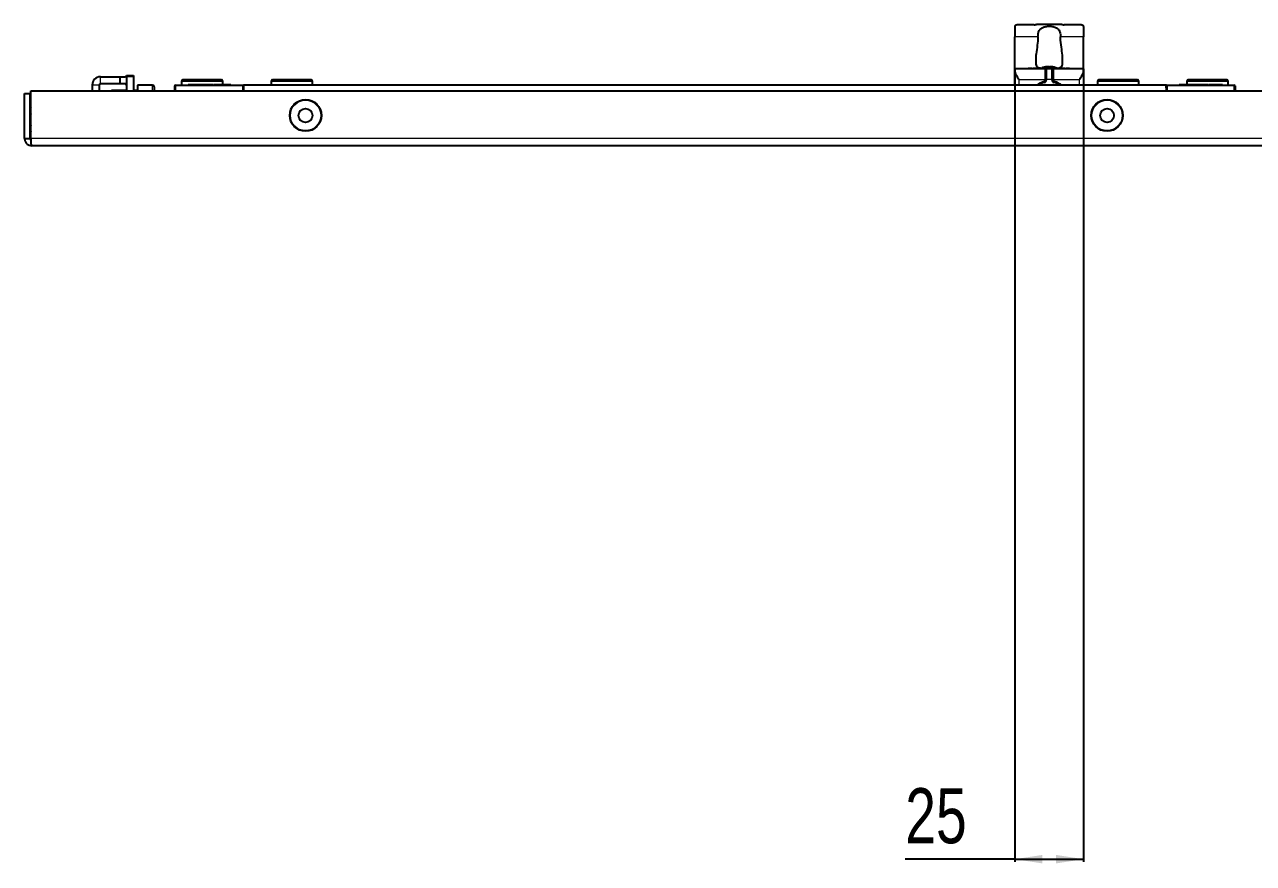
# Model space of a CAD drawing. Header units: millimetres. Extents: x -1114 to 2940, y -1920 to 1219.
# Drawn here: x 1573.3 to 2019.4, y -1920 to -1615.5 of the extents above; entities that cross this region are included whole.
import ezdxf

# ---------------------------------------------------------------- set-up
doc = ezdxf.new("R2010")
doc.units = ezdxf.units.MM
doc.layers.add('FORMAT', color=7, linetype='Continuous')
doc.styles.add('SLDTEXTSTYLE0', font='TXT', dxfattribs={"width": 0.75})
doc.dimstyles.new('SLDDIMSTYLE0', dxfattribs={"dimtxt": 20, "dimasz": 10, "dimexe": 0, "dimexo": 0.0625, "dimgap": 5, "dimtad": 2, "dimdec": 1, "dimrnd": 1e-09, "dimzin": 12, "dimdsep": 46, "dimtxsty": 'SLDTEXTSTYLE0', "dimsah": 1, "dimcen": 0.09, "dimadec": 0, "dimazin": 3, "dimtfac": 1, "dimtofl": 0, "dimtmove": 0, "dimatfit": 3, "dimfxl": 0, "dimfrac": 2, "dimtolj": 1, "dimtzin": 12, "dimarcsym": 0})

# ---------------------------------------------------------------- blocks, each defined once
blk = doc.blocks.new('_D_12')
at = {"layer": 'FORMAT'}
for p, q in [((1932.78, -1631.46), (1932.78, -1919.45)), ((1957.78, -1631.46), (1957.78, -1919.45)), ((1932.78, -1918.45), (1893.01, -1918.45)), ((1932.78, -1918.45), (1957.78, -1918.45))]:
    blk.add_line(p, q, dxfattribs=at)
for points in [[(1932.78, -1918.45), (1942.78, -1919.99), (1942.78, -1916.91)], [(1957.78, -1918.45), (1947.78, -1916.91), (1947.78, -1919.99)]]:
    blk.add_solid(points, dxfattribs=at)
at = {"layer": 'FORMAT', "insert": (1893.01, -1892.67), "char_height": 20, "attachment_point": 1, "style": 'SLDTEXTSTYLE0'}
blk.add_mtext('25', dxfattribs=at)

msp = doc.modelspace()

# ---------------------------------------------------------------- linework, layer by layer
at = {"color": 7, "linetype": 'Continuous', "lineweight": 25}
for p, q in [((1932.78, -1616.12), (1932.78, -1619.95)), ((1939.8, -1615.56), (1934.28, -1615.56)), ((1940.69, -1615.51), (1940.16, -1615.51)), ((1949.88, -1615.45), (1940.69, -1615.45)), ((1950.39, -1615.51), (1949.88, -1615.5)), ((1956.28, -1615.56), (1950.76, -1615.56)), ((1957.78, -1616.12), (1957.78, -1619.95)), ((1932.78, -1631.45), (1932.78, -1619.95)), ((1957.78, -1631.45), (1957.78, -1619.95)), ((1940.43, -1627.24), (1940.43, -1629.83)), ((1950.13, -1629.83), (1950.13, -1627.24)), ((1932.78, -1632.33), (1932.78, -1631.45)), ((1932.78, -1631.45), (1946.28, -1631.45)), ((1932.78, -1637.45), (1932.78, -1632.33)), ((1937.66, -1631.35), (1937.66, -1631.45)), ((1937.8, -1631.35), (1937.8, -1631.45)), ((1937.92, -1631.35), (1937.92, -1631.45)), ((1938.73, -1631.35), (1937.92, -1631.35)), ((1938.73, -1631.35), (1938.73, -1631.45)), ((1938.88, -1631.35), (1938.88, -1631.45)), ((1939, -1631.35), (1939, -1631.45)), ((1939.33, -1631.35), (1939.33, -1631.45)), ((1939.52, -1631.35), (1939.52, -1631.45)), ((1940.05, -1631.35), (1940.05, -1631.45)), ((1940.53, -1631.35), (1940.53, -1631.45)), ((1940.7, -1631.35), (1940.7, -1631.45)), ((1941.16, -1631.35), (1941.16, -1631.45)), ((1941.3, -1631.35), (1941.3, -1631.45)), ((1941.42, -1631.35), (1941.42, -1631.45)), ((1941.73, -1631.35), (1941.73, -1631.45)), ((1943.01, -1631.35), (1941.89, -1631.35)), ((1943.01, -1631.35), (1943.01, -1631.45)), ((1943.15, -1631.35), (1943.15, -1631.45)), ((1943.34, -1631.35), (1943.34, -1631.45)), ((1943.35, -1631.35), (1943.35, -1631.45)), ((1943.94, -1631.35), (1943.35, -1631.35)), ((1943.77, -1630.94), (1943.77, -1630.9)), ((1943.94, -1631.35), (1943.94, -1631.45)), ((1944.84, -1631.35), (1944.26, -1631.35)), ((1944.28, -1631.45), (1946.28, -1631.45)), ((1944.28, -1635.45), (1944.28, -1631.45)), ((1944.33, -1630.85), (1944.33, -1630.83)), ((1944.84, -1631.35), (1944.84, -1631.45)), ((1944.85, -1631.35), (1944.85, -1631.45)), ((1944.85, -1631.35), (1945.03, -1631.35)), ((1945.03, -1631.35), (1945.03, -1631.45)), ((1945.03, -1631.35), (1945.03, -1631.35)), ((1945.05, -1631.35), (1945.05, -1631.45)), ((1945.2, -1631.35), (1945.2, -1631.45)), ((1946, -1631.35), (1945.2, -1631.35)), ((1945.78, -1631.13), (1945.8, -1630.83)), ((1946, -1631.13), (1946.03, -1630.9)), ((1946, -1631.35), (1946, -1631.45)), ((1946.14, -1631.35), (1946.14, -1631.45)), ((1946.26, -1631.35), (1946.26, -1631.45)), ((1946.28, -1631.45), (1946.28, -1635.45)), ((1946.36, -1631.39), (1946.6, -1631.38)), ((1946.69, -1631.35), (1946.69, -1631.45)), ((1946.78, -1631.45), (1957.78, -1631.45)), ((1946.81, -1631.35), (1946.81, -1631.45)), ((1947.18, -1631.35), (1947.18, -1631.45)), ((1947.44, -1631.35), (1947.44, -1631.45)), ((1947.56, -1631.35), (1947.56, -1631.45)), ((1947.7, -1631.35), (1947.7, -1631.45)), ((1947.82, -1631.35), (1947.82, -1631.45)), ((1948.25, -1631.35), (1948.25, -1631.45)), ((1948.28, -1631.35), (1948.25, -1631.35)), ((1948.29, -1631.35), (1948.29, -1631.45)), ((1948.32, -1631.35), (1948.32, -1631.45)), ((1948.49, -1631.35), (1948.49, -1631.45)), ((1948.83, -1631.35), (1948.83, -1631.45)), ((1949.32, -1631.35), (1949.32, -1631.45)), ((1949.52, -1631.35), (1949.52, -1631.45)), ((1949.86, -1631.35), (1949.86, -1631.45)), ((1950.02, -1631.35), (1950.02, -1631.45)), ((1951.08, -1631.35), (1950.02, -1631.35)), ((1951.08, -1631.35), (1951.08, -1631.45)), ((1951.39, -1631.35), (1951.39, -1631.45)), ((1951.56, -1631.35), (1951.56, -1631.45)), ((1951.93, -1631.35), (1951.93, -1631.45)), ((1952.69, -1631.35), (1951.93, -1631.35)), ((1952.69, -1631.35), (1952.69, -1631.45)), ((1957.78, -1632.33), (1957.78, -1631.45)), ((1957.78, -1632.33), (1957.78, -1637.45)), ((1600.83, -1634.4), (1607.83, -1634.4)), ((1600.83, -1636.9), (1607.83, -1636.9)), ((1607.83, -1634.4), (1607.83, -1636.9)), ((1607.83, -1634.4), (1609.83, -1634.4)), ((1607.83, -1636.9), (1609.83, -1636.9)), ((1610.33, -1634.45), (1609.83, -1634.4)), ((1610.33, -1633.9), (1612.83, -1633.9)), ((1610.33, -1634.4), (1610.33, -1633.9)), ((1610.33, -1634.4), (1610.33, -1639.45)), ((1612.83, -1633.9), (1612.83, -1634.4)), ((1612.83, -1634.4), (1612.83, -1639.45)), ((1630.78, -1635.45), (1630.28, -1635.95)), ((1630.28, -1635.95), (1630.28, -1637.45)), ((1645.28, -1635.95), (1630.28, -1635.95)), ((1630.78, -1635.45), (1644.78, -1635.45)), ((1632.64, -1637.25), (1632.64, -1637.45)), ((1636.45, -1637.25), (1636.45, -1637.45)), ((1636.45, -1637.25), (1637.24, -1637.25)), ((1637.24, -1637.25), (1637.24, -1637.45)), ((1637.24, -1637.25), (1639.12, -1637.25)), ((1638.58, -1637.25), (1638.58, -1637.23)), ((1639.12, -1637.25), (1639.12, -1637.45)), ((1639.12, -1637.25), (1640.17, -1637.25)), ((1640.17, -1637.25), (1640.17, -1637.45)), ((1640.17, -1637.25), (1641.57, -1637.25)), ((1641.74, -1637.23), (1641.74, -1637.45)), ((1641.83, -1637.25), (1641.83, -1637.45)), ((1641.83, -1637.25), (1643.18, -1637.25)), ((1643.18, -1637.25), (1643.18, -1637.45)), ((1643.18, -1637.25), (1645.17, -1637.25)), ((1645.28, -1635.95), (1644.78, -1635.45)), ((1645.17, -1637.25), (1645.17, -1637.45)), ((1645.17, -1637.25), (1648.13, -1637.25)), ((1645.28, -1637.25), (1645.28, -1635.95)), ((1648.13, -1637.25), (1648.13, -1637.45)), ((1663.28, -1635.45), (1662.78, -1635.95)), ((1662.78, -1635.95), (1662.78, -1637.45)), ((1677.78, -1635.95), (1662.78, -1635.95)), ((1663.28, -1635.45), (1677.28, -1635.45)), ((1677.78, -1635.95), (1677.28, -1635.45)), ((1677.78, -1637.45), (1677.78, -1635.95)), ((1944.28, -1635.45), (1944.28, -1635.48)), ((1946.28, -1635.48), (1946.28, -1635.45)), ((1963.28, -1635.45), (1962.78, -1635.95)), ((1962.78, -1635.95), (1962.78, -1637.45)), ((1977.78, -1635.95), (1962.78, -1635.95)), ((1963.28, -1635.45), (1977.28, -1635.45)), ((1977.78, -1635.95), (1977.28, -1635.45)), ((1977.78, -1637.45), (1977.78, -1635.95)), ((1992.43, -1637.25), (1992.43, -1637.45)), ((1992.43, -1637.25), (1992.78, -1637.25)), ((1992.78, -1637.25), (1992.78, -1637.45)), ((1992.78, -1637.25), (1993.03, -1637.25)), ((1993.03, -1637.25), (1993.03, -1637.45)), ((1993.03, -1637.25), (1993.14, -1637.25)), ((1993.14, -1637.25), (1993.14, -1637.45)), ((1994.17, -1637.25), (1994.17, -1637.45)), ((1994.17, -1637.25), (1994.84, -1637.25)), ((1994.84, -1637.25), (1994.84, -1637.45)), ((1994.84, -1637.25), (1995.18, -1637.25)), ((1995.18, -1637.25), (1995.18, -1637.45)), ((1995.78, -1635.45), (1995.28, -1635.95)), ((1995.28, -1635.95), (1995.28, -1637.25)), ((2010.28, -1635.95), (1995.28, -1635.95)), ((1995.78, -1635.45), (2009.78, -1635.45)), ((1998.49, -1637.45), (1998.49, -1637.23)), ((1998.63, -1637.25), (1999.41, -1637.25)), ((1999.41, -1637.25), (1999.41, -1637.45)), ((1999.41, -1637.25), (2000.2, -1637.25)), ((2000.2, -1637.25), (2000.2, -1637.45)), ((2000.2, -1637.25), (2000.69, -1637.25)), ((2000.69, -1637.25), (2000.69, -1637.45)), ((2000.69, -1637.25), (2002.08, -1637.25)), ((2001.72, -1637.23), (2001.72, -1637.25)), ((2002.08, -1637.25), (2002.08, -1637.45)), ((2002.08, -1637.25), (2003.13, -1637.25)), ((2003.13, -1637.25), (2003.13, -1637.45)), ((2004.17, -1637.25), (2004.17, -1637.45)), ((2004.17, -1637.25), (2006.14, -1637.25)), ((2006.14, -1637.25), (2006.14, -1637.45)), ((2006.14, -1637.25), (2008.13, -1637.25)), ((2008.13, -1637.25), (2008.13, -1637.45)), ((2010.28, -1635.95), (2009.78, -1635.45)), ((2010.28, -1637.45), (2010.28, -1635.95)), ((1573.28, -1656.85), (1573.28, -1640.45)), ((1573.28, -1640.45), (1575.28, -1640.45)), ((1575.28, -1656.85), (1575.28, -1640.45)), ((1575.58, -1656.85), (1575.58, -1639.45)), ((1575.58, -1639.45), (2065.98, -1639.45)), ((1597.83, -1637.4), (1597.83, -1639.45)), ((1600.33, -1637.4), (1600.33, -1639.45)), ((1604.88, -1639.4), (1604.83, -1639.45)), ((1610.33, -1639.4), (1604.88, -1639.4)), ((1604.88, -1639.4), (1604.88, -1639.45)), ((1614.08, -1639.4), (1612.83, -1639.4)), ((1619.73, -1637.4), (1614.33, -1637.4)), ((1614.33, -1637.4), (1614.33, -1639.45)), ((1620.33, -1638), (1620.33, -1639.45)), ((1627.78, -1639.45), (1627.78, -1637.75)), ((1628.08, -1637.45), (1652.48, -1637.45)), ((1987.78, -1637.45), (1652.78, -1637.45)), ((1652.78, -1637.45), (1652.78, -1637.75)), ((1652.78, -1637.75), (1652.78, -1638.4)), ((1652.78, -1638.4), (1652.78, -1639.45)), ((1987.78, -1637.45), (1987.78, -1637.75)), ((1987.78, -1638.4), (1987.78, -1637.75)), ((1987.78, -1638.4), (1987.78, -1639.45)), ((1988.08, -1637.45), (2012.48, -1637.45)), ((2012.78, -1637.75), (2012.78, -1639.45)), ((1573.28, -1656.85), (1575.28, -1656.85)), ((2065.68, -1659.45), (1575.88, -1659.45))]:
    msp.add_line(p, q, dxfattribs=at)
at = {"color": 8, "linetype": 'Continuous', "lineweight": 18}
for p, q in [((1941.19, -1619.95), (1932.78, -1619.95)), ((1957.78, -1619.95), (1949.37, -1619.95)), ((1941.89, -1631.35), (1941.89, -1631.45)), ((1943.78, -1635.45), (1943.78, -1631.45)), ((1946.78, -1631.45), (1946.78, -1635.45)), ((1600.83, -1636.9), (1600.83, -1634.4)), ((1612.83, -1634.4), (1610.33, -1634.4)), ((1633.87, -1637.25), (1633.87, -1637.45)), ((1934.28, -1635.45), (1934.28, -1637.45)), ((1934.28, -1635.45), (1943.78, -1635.45)), ((1943.42, -1635.97), (1943.55, -1636.45)), ((1943.78, -1635.48), (1943.78, -1635.45)), ((1943.78, -1635.45), (1944.28, -1635.45)), ((1943.78, -1635.48), (1944.28, -1635.48)), ((1946.28, -1635.45), (1944.28, -1635.45)), ((1946.28, -1635.45), (1946.78, -1635.45)), ((1946.28, -1635.48), (1946.78, -1635.48)), ((1946.78, -1635.45), (1946.78, -1635.48)), ((1946.78, -1635.45), (1956.28, -1635.45)), ((1947, -1636.45), (1947.14, -1635.97)), ((1956.28, -1637.45), (1956.28, -1635.45)), ((1996.91, -1637.25), (1996.91, -1637.45)), ((1600.33, -1637.4), (1597.83, -1637.4)), ((1614.08, -1639.45), (1614.08, -1639.4)), ((1619.73, -1639.45), (1619.73, -1637.4)), ((1628.08, -1637.75), (1627.78, -1637.75)), ((1628.08, -1637.45), (1628.08, -1637.75)), ((1628.08, -1637.75), (1628.08, -1639.45)), ((1652.48, -1637.75), (1628.08, -1637.75)), ((1652.48, -1637.45), (1652.48, -1637.75)), ((1652.48, -1639.45), (1652.48, -1637.75)), ((1652.78, -1637.75), (1652.48, -1637.75)), ((1988.08, -1637.75), (1987.78, -1637.75)), ((1988.08, -1637.75), (1988.08, -1637.45)), ((2012.48, -1637.75), (1988.08, -1637.75)), ((1988.08, -1637.75), (1988.08, -1639.45)), ((2012.48, -1637.45), (2012.48, -1637.75)), ((2012.48, -1639.45), (2012.48, -1637.75)), ((2012.78, -1637.75), (2012.48, -1637.75)), ((2065.98, -1656.85), (1575.58, -1656.85))]:
    msp.add_line(p, q, dxfattribs=at)
at = {"color": 7, "linetype": 'Continuous', "lineweight": 25, "flags": 128}
for points in [[(1575.58, -1645.44), (1575.42, -1645.7), (1575.28, -1645.95)], [(1575.58, -1647.85), (1575.45, -1648.34), (1575.28, -1649.95)], [(1575.28, -1649.95), (1575.45, -1651.57), (1575.58, -1652.05)], [(1575.28, -1653.95), (1575.42, -1654.2), (1575.58, -1654.47)]]:
    msp.add_lwpolyline(points, dxfattribs=at)
at = {"color": 8, "linetype": 'Continuous', "lineweight": 18, "flags": 128}
for points in [[(1575.28, -1646.64), (1575.29, -1646.62), (1575.58, -1646.03)], [(1575.58, -1653.88), (1575.29, -1653.29), (1575.28, -1653.27)]]:
    msp.add_lwpolyline(points, dxfattribs=at)
at = {"color": 7, "linetype": 'Continuous', "lineweight": 25}
for centre, radius in [((1675.28, -1648.45), 5.75), ((1675.28, -1648.45), 2.5), ((1966.28, -1648.45), 5.75), ((1966.28, -1648.45), 2.5)]:
    msp.add_circle(centre, radius, dxfattribs=at)
at = {"color": 8, "linetype": 'Continuous', "lineweight": 18}
for centre in [(1675.28, -1648.45), (1966.28, -1648.45)]:
    msp.add_circle(centre, 5.5, dxfattribs=at)
at = {"color": 7, "linetype": 'Continuous', "lineweight": 25}
for centre, radius, start, end in [((1945.28, -1638.75), 8, 100.361, 108.448), ((1945.27, -1638.71), 7.96, 100.8908, 108.0476), ((1942.97, -1631.75), 0.629, 75.5606, 104.4394), ((1945.35, -1637.17), 6.42, 102.4344, 110.2986), ((1944.52, -1634.61), 3.79, 92.8918, 101.4174), ((1945.03, -1638.36), 7.54, 92.0538, 98.0829), ((1944.25, -1631.35), 0.529, 72.0453, 81.6206), ((1944.55, -1635.17), 4.35, 79.331, 87.2142), ((1946.01, -1635.17), 4.35, 92.7858, 100.669), ((1942.03, -1631.88), 3.47, 12.2342, 16.4656), ((1945.95, -1638.39), 7.26, 85.7578, 94.2422), ((1945.53, -1638.38), 7.56, 85.3402, 87.9436), ((1946.32, -1631.42), 0.598, 99.0104, 119.4761), ((1945.16, -1633.07), 2.34, 55.3963, 68.2782), ((1946.04, -1634.61), 3.79, 78.5826, 87.1082), ((1945.28, -1638.75), 8, 70.1778, 79.639), ((1600.83, -1637.4), 3, 90, 180), ((1600.83, -1637.4), 0.5, 90, 180), ((1609.83, -1637.4), 0.5, 0, 90), ((1945.28, -1642.45), 6.25, 106.0134, 126.8699), ((1943.28, -1635.48), 1, 286.0134, 0), ((1947.28, -1635.48), 1, 180, 253.9866), ((1945.28, -1642.45), 6.25, 53.1301, 73.9866), ((1614.08, -1639.15), 0.25, 270, 0), ((1619.73, -1638), 0.6, 0, 90), ((1628.08, -1637.75), 0.3, 90, 180), ((1652.48, -1637.75), 0.3, 0, 90), ((1988.08, -1637.75), 0.3, 90, 180), ((2012.48, -1637.75), 0.3, 0, 90)]:
    msp.add_arc(centre, radius, start, end, dxfattribs=at)
at = {"color": 8, "linetype": 'Continuous', "lineweight": 18}
for centre, radius, start, end in [((1945.28, -1642.45), 6.75, 106.0134, 132.2054), ((1943.28, -1635.48), 0.5, 286.0134, 0), ((1947.28, -1635.48), 0.5, 180, 253.9866), ((1945.28, -1642.45), 6.75, 47.7946, 73.9866)]:
    msp.add_arc(centre, radius, start, end, dxfattribs=at)
at = {"color": 7, "linetype": 'Continuous', "lineweight": 25}
for points, knots in [([(1934.28, -1615.56), (1934.11, -1615.56), (1933.78, -1615.57), (1933.33, -1615.63), (1932.99, -1615.75), (1932.81, -1615.92), (1932.79, -1616.06), (1932.78, -1616.12)], [0, 0, 0, 0, 0.2129, 0.425707, 0.640613, 0.853382, 1, 1, 1, 1]), ([(1939.8, -1615.56), (1939.9, -1615.55), (1940.03, -1615.53), (1940.14, -1615.52), (1940.16, -1615.51)], [0, 0, 0, 0, 0.789403, 1, 1, 1, 1]), ([(1941.19, -1619.95), (1941.21, -1619.54), (1941.25, -1618.71), (1941.61, -1617.62), (1942.26, -1616.81), (1943.19, -1616.32), (1944.34, -1616.08), (1945.66, -1616.03), (1947.01, -1616.2), (1948.14, -1616.67), (1948.87, -1617.47), (1949.25, -1618.5), (1949.36, -1619.36), (1949.37, -1619.86), (1949.37, -1619.95)], [0, 0, 0, 0, 0.088505, 0.177138, 0.262858, 0.344694, 0.430485, 0.525193, 0.625645, 0.723911, 0.812494, 0.894483, 0.978997, 1, 1, 1, 1]), ([(1950.39, -1615.51), (1950.41, -1615.52), (1950.52, -1615.53), (1950.65, -1615.55), (1950.76, -1615.56)], [0, 0, 0, 0, 0.161974, 1, 1, 1, 1]), ([(1957.78, -1616.12), (1957.76, -1616.04), (1957.73, -1615.88), (1957.5, -1615.72), (1957.14, -1615.61), (1956.71, -1615.57), (1956.41, -1615.56), (1956.28, -1615.56)], [0, 0, 0, 0, 0.205683, 0.411346, 0.618649, 0.832339, 1, 1, 1, 1]), ([(1941.19, -1619.95), (1941.13, -1620.95), (1941.02, -1623.09), (1940.51, -1625.53), (1940.45, -1626.84), (1940.43, -1627.24)], [0, 0, 0, 0, 0.378823, 0.812228, 1, 1, 1, 1]), ([(1950.13, -1627.24), (1950.04, -1626.33), (1949.87, -1624.47), (1949.41, -1621.87), (1949.38, -1620.34), (1949.37, -1619.95)], [0, 0, 0, 0, 0.417668, 0.852903, 1, 1, 1, 1]), ([(1932.78, -1632.33), (1932.8, -1632.5), (1932.86, -1632.93), (1933.33, -1633.87), (1933.86, -1634.76), (1934.21, -1635.34), (1934.28, -1635.45), (1934.28, -1635.45)], [0, 0, 0, 0, 0.19414, 0.485275, 0.898779, 0.996769, 1, 1, 1, 1]), ([(1937.8, -1631.35), (1937.78, -1631.35), (1937.74, -1631.35), (1937.68, -1631.35), (1937.66, -1631.35), (1937.66, -1631.35), (1937.66, -1631.35)], [0, 0, 0, 0, 0.2808356, 0.55925, 0.7791823, 1, 1, 1, 1]), ([(1937.92, -1631.35), (1937.92, -1631.35), (1937.92, -1631.35), (1937.89, -1631.35), (1937.85, -1631.35), (1937.82, -1631.35), (1937.8, -1631.35)], [0, 0, 0, 0, 0.2808879, 0.5594825, 0.7792702, 1, 1, 1, 1]), ([(1938.88, -1631.35), (1938.86, -1631.35), (1938.83, -1631.35), (1938.77, -1631.35), (1938.74, -1631.35), (1938.73, -1631.35)], [0, 0, 0, 0, 0.2806376, 0.5608768, 1, 1, 1, 1]), ([(1939, -1631.35), (1939, -1631.35), (1939, -1631.35), (1938.97, -1631.35), (1938.92, -1631.35), (1938.9, -1631.35), (1938.88, -1631.35)], [0, 0, 0, 0, 0.280941, 0.559114, 0.779089, 1, 1, 1, 1]), ([(1939.52, -1631.35), (1939.46, -1631.35), (1939.35, -1631.35), (1939.34, -1631.35), (1939.33, -1631.35)], [0, 0, 0, 0, 0.559312, 1, 1, 1, 1]), ([(1940.05, -1631.35), (1939.99, -1631.35), (1939.87, -1631.35), (1939.68, -1631.35), (1939.58, -1631.35), (1939.52, -1631.35)], [0, 0, 0, 0, 0.280496, 0.560765, 1, 1, 1, 1]), ([(1940.53, -1631.35), (1940.46, -1631.35), (1940.34, -1631.35), (1940.14, -1631.35), (1940.05, -1631.35)], [0, 0, 0, 0, 0.560137, 1, 1, 1, 1]), ([(1940.43, -1629.83), (1940.47, -1630.1), (1940.56, -1630.64), (1941.34, -1631.1), (1942.34, -1631.3), (1943.11, -1631.34), (1943.39, -1631.35)], [0, 0, 0, 0, 0.2891573, 0.5794111, 0.8475326, 1, 1, 1, 1]), ([(1940.7, -1631.35), (1940.69, -1631.35), (1940.68, -1631.35), (1940.58, -1631.35), (1940.53, -1631.35)], [0, 0, 0, 0, 0.559914, 1, 1, 1, 1]), ([(1941.3, -1631.35), (1941.28, -1631.35), (1941.24, -1631.35), (1941.18, -1631.35), (1941.16, -1631.35), (1941.16, -1631.35), (1941.16, -1631.35)], [0, 0, 0, 0, 0.280765, 0.559178, 0.779175, 1, 1, 1, 1]), ([(1941.42, -1631.35), (1941.42, -1631.35), (1941.42, -1631.35), (1941.39, -1631.35), (1941.34, -1631.35), (1941.31, -1631.35), (1941.3, -1631.35)], [0, 0, 0, 0, 0.280828, 0.559417, 0.779393, 1, 1, 1, 1]), ([(1941.89, -1631.35), (1941.87, -1631.35), (1941.83, -1631.35), (1941.77, -1631.35), (1941.74, -1631.35), (1941.73, -1631.35), (1941.73, -1631.35)], [0, 0, 0, 0, 0.280951, 0.559967, 0.779431, 1, 1, 1, 1]), ([(1943.15, -1631.35), (1943.14, -1631.35), (1943.14, -1631.35), (1943.11, -1631.35), (1943.06, -1631.35), (1943.03, -1631.35), (1943.01, -1631.35)], [0, 0, 0, 0, 0.280713, 0.558701, 0.779045, 1, 1, 1, 1]), ([(1943.35, -1631.35), (1943.35, -1631.35), (1943.34, -1631.35), (1943.34, -1631.35), (1943.34, -1631.35)], [0, 0, 0, 0, 0.5600811, 1, 1, 1, 1]), ([(1943.78, -1631.45), (1943.78, -1631.45), (1943.78, -1631.45), (1943.79, -1631.45), (1943.8, -1631.45), (1943.84, -1631.45), (1943.96, -1631.45), (1944.18, -1631.45), (1944.24, -1631.45), (1944.28, -1631.45)], [0, 0, 0, 0, 0.00167, 0.003889, 0.009531, 0.034361, 0.132751, 0.526214, 1, 1, 1, 1]), ([(1944.12, -1631.35), (1944.1, -1631.35), (1944.05, -1631.35), (1943.98, -1631.35), (1943.96, -1631.35), (1943.94, -1631.35)], [0, 0, 0, 0, 0.281226, 0.561522, 1, 1, 1, 1]), ([(1944.85, -1631.35), (1944.85, -1631.35), (1944.85, -1631.35), (1944.84, -1631.35), (1944.84, -1631.35)], [0, 0, 0, 0, 0.559504, 1, 1, 1, 1]), ([(1945.2, -1631.35), (1945.18, -1631.35), (1945.14, -1631.35), (1945.08, -1631.35), (1945.05, -1631.35), (1945.05, -1631.35), (1945.05, -1631.35)], [0, 0, 0, 0, 0.280855, 0.559718, 0.779518, 1, 1, 1, 1]), ([(1946.14, -1631.35), (1946.12, -1631.35), (1946.08, -1631.35), (1946.02, -1631.35), (1946, -1631.35), (1946, -1631.35), (1946, -1631.35)], [0, 0, 0, 0, 0.2808126, 0.5590988, 0.7791702, 1, 1, 1, 1]), ([(1946.26, -1631.35), (1946.26, -1631.35), (1946.26, -1631.35), (1946.23, -1631.35), (1946.19, -1631.35), (1946.16, -1631.35), (1946.14, -1631.35)], [0, 0, 0, 0, 0.280912, 0.559405, 0.779108, 1, 1, 1, 1]), ([(1946.28, -1631.45), (1946.32, -1631.45), (1946.4, -1631.45), (1946.65, -1631.45), (1946.78, -1631.45), (1946.78, -1631.45)], [0, 0, 0, 0, 0.475461, 0.994056, 1, 1, 1, 1]), ([(1946.69, -1631.35), (1946.67, -1631.35), (1946.63, -1631.35), (1946.58, -1631.35), (1946.55, -1631.35), (1946.55, -1631.35), (1946.55, -1631.35)], [0, 0, 0, 0, 0.280888, 0.559023, 0.779155, 1, 1, 1, 1]), ([(1946.81, -1631.35), (1946.81, -1631.35), (1946.81, -1631.35), (1946.78, -1631.35), (1946.74, -1631.35), (1946.71, -1631.35), (1946.69, -1631.35)], [0, 0, 0, 0, 0.2809, 0.559498, 0.779148, 1, 1, 1, 1]), ([(1947.18, -1631.35), (1947.13, -1631.35), (1947.02, -1631.35), (1946.88, -1631.35), (1946.82, -1631.35), (1946.82, -1631.35), (1946.81, -1631.35)], [0, 0, 0, 0, 0.280935, 0.559487, 0.779245, 1, 1, 1, 1]), ([(1947.44, -1631.35), (1947.39, -1631.35), (1947.31, -1631.35), (1947.22, -1631.35), (1947.18, -1631.35)], [0, 0, 0, 0, 0.559441, 1, 1, 1, 1]), ([(1947.27, -1631.35), (1947.71, -1631.32), (1948.62, -1631.25), (1949.57, -1630.94), (1950.06, -1630.46), (1950.11, -1630.01), (1950.13, -1629.83)], [0, 0, 0, 0, 0.258101, 0.532051, 0.800559, 1, 1, 1, 1]), ([(1947.56, -1631.35), (1947.55, -1631.35), (1947.54, -1631.35), (1947.47, -1631.35), (1947.44, -1631.35)], [0, 0, 0, 0, 0.560313, 1, 1, 1, 1]), ([(1947.7, -1631.35), (1947.68, -1631.35), (1947.64, -1631.35), (1947.58, -1631.35), (1947.56, -1631.35), (1947.56, -1631.35), (1947.56, -1631.35)], [0, 0, 0, 0, 0.28091, 0.559174, 0.779166, 1, 1, 1, 1]), ([(1947.82, -1631.35), (1947.82, -1631.35), (1947.82, -1631.35), (1947.79, -1631.35), (1947.75, -1631.35), (1947.72, -1631.35), (1947.7, -1631.35)], [0, 0, 0, 0, 0.280849, 0.55949, 0.779158, 1, 1, 1, 1]), ([(1948.32, -1631.35), (1948.31, -1631.35), (1948.29, -1631.35), (1948.29, -1631.35), (1948.29, -1631.35)], [0, 0, 0, 0, 0.560691, 1, 1, 1, 1]), ([(1948.49, -1631.35), (1948.45, -1631.35), (1948.38, -1631.35), (1948.34, -1631.35), (1948.32, -1631.35)], [0, 0, 0, 0, 0.559542, 1, 1, 1, 1]), ([(1948.83, -1631.35), (1948.77, -1631.35), (1948.64, -1631.35), (1948.53, -1631.35), (1948.49, -1631.35)], [0, 0, 0, 0, 0.560514, 1, 1, 1, 1]), ([(1949.32, -1631.35), (1949.25, -1631.35), (1949.11, -1631.35), (1948.92, -1631.35), (1948.83, -1631.35)], [0, 0, 0, 0, 0.559217, 1, 1, 1, 1]), ([(1949.52, -1631.35), (1949.52, -1631.35), (1949.5, -1631.35), (1949.38, -1631.35), (1949.32, -1631.35)], [0, 0, 0, 0, 0.56034, 1, 1, 1, 1]), ([(1950.02, -1631.35), (1950, -1631.35), (1949.95, -1631.35), (1949.9, -1631.35), (1949.87, -1631.35), (1949.87, -1631.35), (1949.86, -1631.35)], [0, 0, 0, 0, 0.2808719, 0.5597012, 0.7793822, 1, 1, 1, 1]), ([(1951.56, -1631.35), (1951.5, -1631.35), (1951.41, -1631.35), (1951.4, -1631.35), (1951.39, -1631.35)], [0, 0, 0, 0, 0.558947, 1, 1, 1, 1]), ([(1951.93, -1631.35), (1951.85, -1631.35), (1951.71, -1631.35), (1951.6, -1631.35), (1951.56, -1631.35)], [0, 0, 0, 0, 0.559747, 1, 1, 1, 1]), ([(1956.28, -1635.45), (1956.28, -1635.45), (1956.35, -1635.34), (1956.7, -1634.76), (1957.23, -1633.87), (1957.7, -1632.93), (1957.76, -1632.5), (1957.78, -1632.33)], [0, 0, 0, 0, 0.003231, 0.101221, 0.514725, 0.80586, 1, 1, 1, 1]), ([(1632.64, -1637.25), (1632.82, -1637.25), (1633.16, -1637.25), (1633.65, -1637.25), (1633.87, -1637.25)], [0, 0, 0, 0, 0.5368, 1, 1, 1, 1]), ([(1633.87, -1637.25), (1634.25, -1637.25), (1634.94, -1637.25), (1635.8, -1637.25), (1636.25, -1637.25), (1636.27, -1637.25)], [0, 0, 0, 0, 0.522437, 0.975649, 1, 1, 1, 1]), ([(1993.14, -1637.25), (1993.28, -1637.25), (1993.55, -1637.25), (1993.97, -1637.25), (1994.17, -1637.25)], [0, 0, 0, 0, 0.547643, 1, 1, 1, 1]), ([(1995.18, -1637.25), (1995.51, -1637.25), (1996.14, -1637.25), (1996.67, -1637.25), (1996.91, -1637.25)], [0, 0, 0, 0, 0.5368, 1, 1, 1, 1]), ([(1996.91, -1637.25), (1997.23, -1637.25), (1997.84, -1637.25), (1998.41, -1637.25), (1998.44, -1637.25), (1998.45, -1637.25)], [0, 0, 0, 0, 0.415678, 0.776277, 1, 1, 1, 1]), ([(2003.3, -1637.25), (2003.34, -1637.25), (2003.63, -1637.25), (2003.92, -1637.25), (2004.17, -1637.25)], [0, 0, 0, 0, 0.139498, 1, 1, 1, 1]), ([(1575.28, -1656.85), (1575.31, -1657.02), (1575.35, -1657.26), (1575.56, -1657.33), (1575.62, -1657.34)], [0, 0, 0, 0, 0.7245637, 1, 1, 1, 1])]:
    msp.add_open_spline(points, degree=3, knots=knots, dxfattribs=at)
for points in [[(1573.28, -1656.85), (1573.32, -1657.19), (1573.4, -1657.88), (1574, -1658.74), (1574.86, -1659.34), (1575.54, -1659.41), (1575.88, -1659.45)], [(1575.88, -1659.45), (1575.85, -1659.41), (1575.8, -1659.34), (1575.73, -1658.74), (1575.65, -1657.88), (1575.6, -1657.19), (1575.58, -1656.85)]]:
    msp.add_open_spline(points, degree=3, dxfattribs=at)

# ---------------------------------------------------------------- dimensions: what is measured, and where the dimension line sits
at = {"layer": 'FORMAT'}
dim = msp.add_linear_dim(base=(1957.78, -1918.45), p1=(1932.78, -1631.45), p2=(1957.78, -1631.45), dimstyle='SLDDIMSTYLE0', dxfattribs=at)
dim.commit()
dim.dimension.update_dxf_attribs({"geometry": '_D_12', "text_midpoint": (1907.79, -1918.45), "dimtype": 160})

doc.saveas('drawing.dxf')
